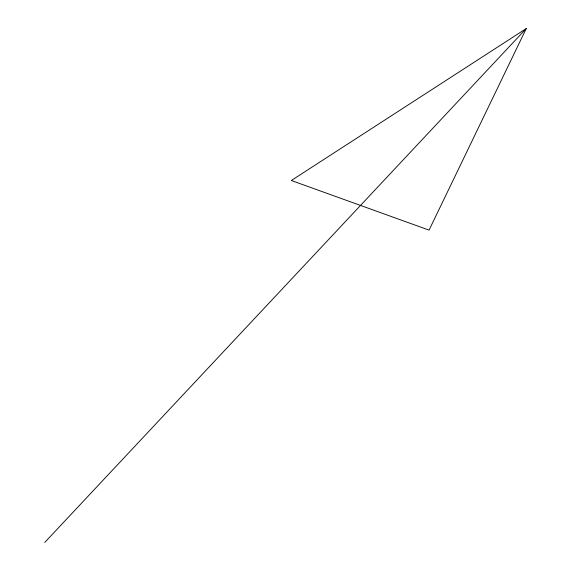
<?xml version="1.0" encoding="UTF-8"?>
<svg xmlns="http://www.w3.org/2000/svg" width="571" height="571" viewBox="0 0 571 571"><rect width="100%" height="100%" fill="white"/><g stroke="black" fill="none" stroke-linecap="round" stroke-linejoin="round"><path stroke-width="0.86" d="M526.255 28.55L429.057 230.127L291.331 180.5L526.255 28.55L44.745 542.45"/></g></svg>
